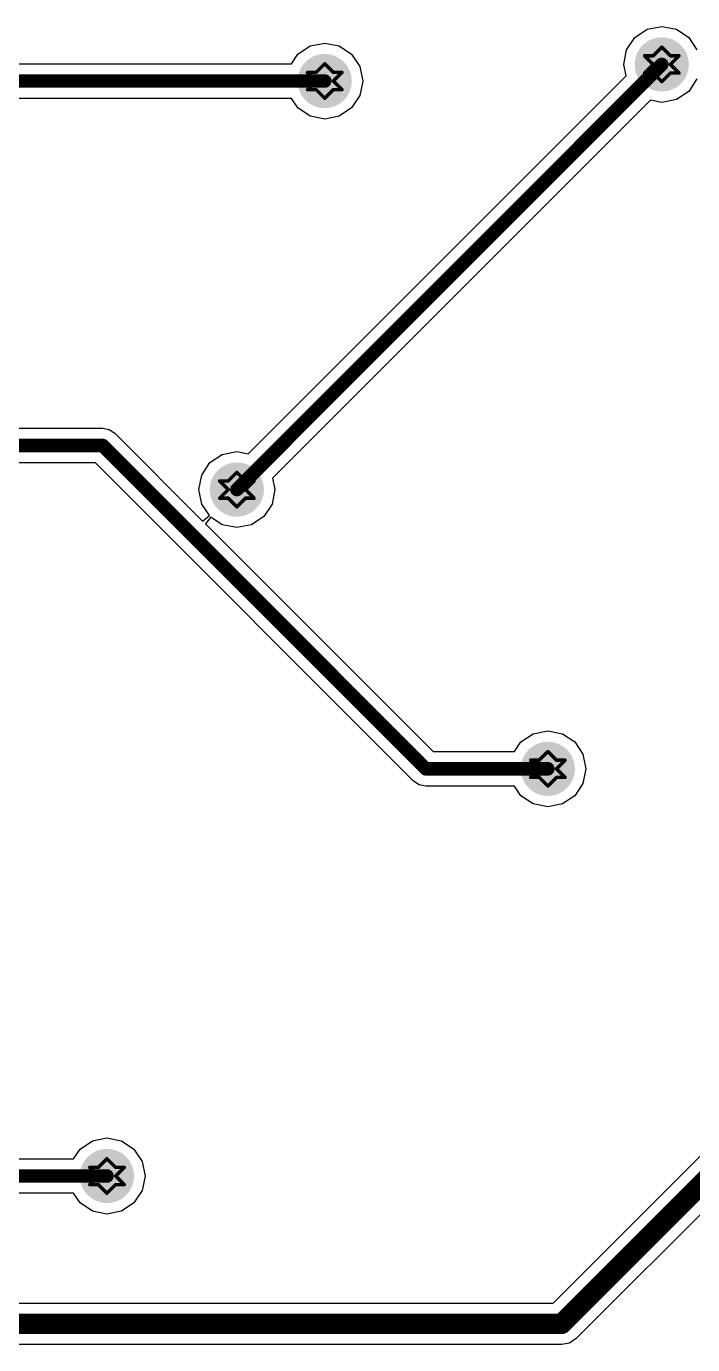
# Model space of a CAD drawing. Header units: millimetres. Extents: x -4.38 to -1.03, y 0 to 2.6.
# Drawn here: x -1.99 to -1.603, y 1.131 to 1.895 of the extents above; entities that cross this region are included whole.
import ezdxf

# ---------------------------------------------------------------- set-up
doc = ezdxf.new("R2010")
doc.units = ezdxf.units.MM
doc.header["$MEASUREMENT"] = 0
doc.layers.add('BottomLayer', color=5, linetype='Continuous')
doc.layers.add('DrillDrawing', color=1, linetype='Continuous')

msp = doc.modelspace()

# ---------------------------------------------------------------- hatches: boundary and pattern name
at = {"layer": 'BottomLayer'}
h = msp.add_hatch(color=5, dxfattribs=at)
edge = h.paths.add_edge_path()
edge.add_arc((-1.62068, 1.87321), 0.01575, 0, 360, ccw=False)
h = msp.add_hatch(color=5, dxfattribs=at)
edge = h.paths.add_edge_path()
edge.add_arc((-1.81633, 1.86357), 0.01575, 0, 360, ccw=False)
h = msp.add_hatch(color=5, dxfattribs=at)
edge = h.paths.add_edge_path()
edge.add_arc((-1.86733, 1.62657), 0.01575, 0, 360, ccw=False)
h = msp.add_hatch(color=5, dxfattribs=at)
edge = h.paths.add_edge_path()
edge.add_arc((-1.68682, 1.46457), 0.01575, 0, 360, ccw=False)
h = msp.add_hatch(color=5, dxfattribs=at)
edge = h.paths.add_edge_path()
edge.add_arc((-1.94273, 1.22835), 0.01575, 0, 360, ccw=False)

# ---------------------------------------------------------------- linework, layer by layer
for p, q in [((-1.63629, 1.88882), (-1.62913, 1.89361)), ((-1.62913, 1.89361), (-1.62068, 1.89529)), ((-1.62068, 1.89529), (-1.61223, 1.89361)), ((-1.61223, 1.89361), (-1.60507, 1.88882)), ((-1.83194, 1.87918), (-1.82478, 1.88396)), ((-1.82478, 1.88396), (-1.81633, 1.88564)), ((-1.81633, 1.88564), (-1.80788, 1.88396)), ((-1.80788, 1.88396), (-1.80071, 1.87918)), ((-1.64276, 1.87321), (-1.64108, 1.88166)), ((-1.64108, 1.88166), (-1.63629, 1.88882)), ((-1.60507, 1.88882), (-1.60028, 1.88166)), ((-1.83566, 1.8736), (-1.83194, 1.87918)), ((-1.80071, 1.87918), (-1.79593, 1.87202)), ((-2.08433, 1.8736), (-1.83566, 1.8736)), ((-1.86075, 1.64734), (-1.64145, 1.86664)), ((-1.79593, 1.87202), (-1.79425, 1.86357)), ((-1.64145, 1.86664), (-1.64276, 1.87321)), ((-1.79425, 1.86357), (-1.79593, 1.85512)), ((-1.60028, 1.86476), (-1.60507, 1.8576)), ((-1.83566, 1.85353), (-2.08017, 1.85353)), ((-1.62726, 1.85244), (-1.84656, 1.63314)), ((-1.83194, 1.84796), (-1.83566, 1.85353)), ((-1.79593, 1.85512), (-1.80071, 1.84796)), ((-1.62068, 1.85114), (-1.62726, 1.85244)), ((-1.61223, 1.85282), (-1.62068, 1.85114)), ((-1.60507, 1.8576), (-1.61223, 1.85282)), ((-1.82478, 1.84317), (-1.83194, 1.84796)), ((-1.81633, 1.84149), (-1.82478, 1.84317)), ((-1.80788, 1.84317), (-1.81633, 1.84149)), ((-1.80071, 1.84796), (-1.80788, 1.84317)), ((-3.30549, 1.66219), (-1.94523, 1.66219)), ((-1.94523, 1.66219), (-1.94139, 1.66143)), ((-1.94139, 1.66143), (-1.93813, 1.65925)), ((-1.93813, 1.65925), (-1.88718, 1.6083)), ((-1.88294, 1.64218), (-1.87578, 1.64696)), ((-1.87578, 1.64696), (-1.86733, 1.64864)), ((-1.86733, 1.64864), (-1.86075, 1.64734)), ((-1.94938, 1.64212), (-2.20438, 1.64212)), ((-1.76473, 1.45747), (-1.94938, 1.64212)), ((-1.88772, 1.63502), (-1.88294, 1.64218)), ((-1.8894, 1.62657), (-1.88772, 1.63502)), ((-1.84656, 1.63314), (-1.84525, 1.62657)), ((-1.88772, 1.61812), (-1.8894, 1.62657)), ((-1.84525, 1.62657), (-1.84693, 1.61812)), ((-1.8852, 1.61434), (-1.88772, 1.61812)), ((-1.8833, 1.61149), (-1.8852, 1.61434)), ((-1.84693, 1.61812), (-1.85171, 1.61096)), ((-1.88718, 1.6083), (-1.8833, 1.61149)), ((-1.8824, 1.6106), (-1.88559, 1.60671)), ((-1.88559, 1.60671), (-1.75348, 1.4746)), ((-1.87578, 1.60617), (-1.8824, 1.6106)), ((-1.86733, 1.60449), (-1.87578, 1.60617)), ((-1.85888, 1.60617), (-1.86733, 1.60449)), ((-1.85171, 1.61096), (-1.85888, 1.60617)), ((-1.68381, 1.15461), (-1.24217, 1.59625)), ((-1.22161, 1.58275), (-1.67031, 1.13405)), ((-1.70243, 1.48018), (-1.69527, 1.48496)), ((-1.69527, 1.48496), (-1.68682, 1.48664)), ((-1.68682, 1.48664), (-1.67837, 1.48496)), ((-1.67837, 1.48496), (-1.67121, 1.48018)), ((-1.70616, 1.4746), (-1.70243, 1.48018)), ((-1.67121, 1.48018), (-1.66643, 1.47302)), ((-1.75348, 1.4746), (-1.70616, 1.4746)), ((-1.66643, 1.47302), (-1.66474, 1.46457)), ((-1.66474, 1.46457), (-1.66643, 1.45612)), ((-1.76147, 1.4553), (-1.76473, 1.45747)), ((-1.75763, 1.45453), (-1.76147, 1.4553)), ((-1.70616, 1.45453), (-1.75763, 1.45453)), ((-1.70243, 1.44896), (-1.70616, 1.45453)), ((-1.66643, 1.45612), (-1.67121, 1.44896)), ((-1.69527, 1.44417), (-1.70243, 1.44896)), ((-1.67121, 1.44896), (-1.67837, 1.44417)), ((-1.68682, 1.44249), (-1.69527, 1.44417)), ((-1.67837, 1.44417), (-1.68682, 1.44249)), ((-1.95834, 1.24396), (-1.95118, 1.24874)), ((-1.95118, 1.24874), (-1.94273, 1.25042)), ((-1.94273, 1.25042), (-1.93428, 1.24874)), ((-1.93428, 1.24874), (-1.92712, 1.24396)), ((-1.96206, 1.23838), (-1.95834, 1.24396)), ((-1.92712, 1.24396), (-1.92233, 1.2368)), ((-2.69484, 1.23838), (-1.96206, 1.23838)), ((-1.92233, 1.2368), (-1.92065, 1.22835)), ((-1.92065, 1.22835), (-1.92233, 1.2199)), ((-1.96206, 1.21831), (-2.69514, 1.21831)), ((-1.95834, 1.21274), (-1.96206, 1.21831)), ((-1.92233, 1.2199), (-1.92712, 1.21274)), ((-1.95118, 1.20795), (-1.95834, 1.21274)), ((-1.92712, 1.21274), (-1.93428, 1.20795)), ((-1.94273, 1.20627), (-1.95118, 1.20795)), ((-1.93428, 1.20795), (-1.94273, 1.20627)), ((-2.24033, 1.15461), (-1.68381, 1.15461)), ((-1.67031, 1.13405), (-1.67422, 1.13144)), ((-1.67031, 1.13405), (-1.67031, 1.13405)), ((-1.67883, 1.13052), (-2.24033, 1.13052)), ((-1.67422, 1.13144), (-1.67883, 1.13052)), ((-1.67883, 1.13052), (-1.67883, 1.13052))]:
    msp.add_line(p, q, dxfattribs=at)
for points, const_width in [([(-1.62068, 1.87321), (-1.86733, 1.62657)], 0.00787), ([(-1.81633, 1.86357), (-2.08433, 1.86357)], 0.00787), ([(-1.94523, 1.65216), (-3.30549, 1.65216)], 0.00787), ([(-1.75763, 1.46457), (-1.94523, 1.65216)], 0.00787), ([(-1.23013, 1.59126), (-1.67883, 1.14257)], 0.01181), ([(-1.68682, 1.46457), (-1.75763, 1.46457)], 0.00787), ([(-1.94273, 1.22835), (-2.71411, 1.22835)], 0.00787), ([(-1.67883, 1.14257), (-2.25833, 1.14257)], 0.01181)]:
    msp.add_lwpolyline(points, dxfattribs=dict(at, const_width=const_width))
for points, const_width in [([(-1.61871, 1.87321, -1), (-1.62265, 1.87321, -1)], 0.00394), ([(-1.81436, 1.86357, -1), (-1.81829, 1.86357, -1)], 0.00394), ([(-1.94326, 1.65216, -1), (-1.94719, 1.65216, -1)], 0.00394), ([(-1.94326, 1.65216, -1), (-1.94719, 1.65216, -1)], 0.00394), ([(-1.86536, 1.62657, -1), (-1.86929, 1.62657, -1)], 0.00394), ([(-1.75567, 1.46457, -1), (-1.7596, 1.46457, -1)], 0.00394), ([(-1.75567, 1.46457, -1), (-1.7596, 1.46457, -1)], 0.00394), ([(-1.68485, 1.46457, -1), (-1.68879, 1.46457, -1)], 0.00394), ([(-1.94076, 1.22835, -1), (-1.9447, 1.22835, -1)], 0.00394), ([(-1.67587, 1.14257, -1), (-1.68178, 1.14257, -1)], 0.00591), ([(-1.67587, 1.14257, -1), (-1.68178, 1.14257, -1)], 0.00591)]:
    msp.add_lwpolyline(points, format="xyb", close=True, dxfattribs=dict(at, const_width=const_width))
at = {"layer": 'DrillDrawing', "const_width": 0.002}
for points in [[(-1.62068, 1.88321), (-1.62568, 1.87821)], [(-1.61568, 1.87821), (-1.62068, 1.88321)], [(-1.81633, 1.87357), (-1.82133, 1.86857)], [(-1.81133, 1.86857), (-1.81633, 1.87357)], [(-1.62568, 1.87821), (-1.63068, 1.87821)], [(-1.62568, 1.87321), (-1.63068, 1.87821)], [(-1.62568, 1.87321), (-1.63068, 1.86821)], [(-1.61068, 1.87821), (-1.61568, 1.87321)], [(-1.61068, 1.87821), (-1.61568, 1.87821)], [(-1.61068, 1.86821), (-1.61568, 1.87321)], [(-1.82133, 1.86857), (-1.82633, 1.86857)], [(-1.82133, 1.86357), (-1.82633, 1.86857)], [(-1.80633, 1.86857), (-1.81133, 1.86357)], [(-1.80633, 1.86857), (-1.81133, 1.86857)], [(-1.62568, 1.86821), (-1.63068, 1.86821)], [(-1.62068, 1.86321), (-1.62568, 1.86821)], [(-1.61568, 1.86821), (-1.62068, 1.86321)], [(-1.61068, 1.86821), (-1.61568, 1.86821)], [(-1.82133, 1.86357), (-1.82633, 1.85857)], [(-1.82133, 1.85857), (-1.82633, 1.85857)], [(-1.81633, 1.85357), (-1.82133, 1.85857)], [(-1.81133, 1.85857), (-1.81633, 1.85357)], [(-1.80633, 1.85857), (-1.81133, 1.86357)], [(-1.80633, 1.85857), (-1.81133, 1.85857)], [(-1.86733, 1.63657), (-1.87233, 1.63157)], [(-1.86233, 1.63157), (-1.86733, 1.63657)], [(-1.87233, 1.63157), (-1.87733, 1.63157)], [(-1.87233, 1.62657), (-1.87733, 1.63157)], [(-1.85733, 1.63157), (-1.86233, 1.62657)], [(-1.85733, 1.63157), (-1.86233, 1.63157)], [(-1.87233, 1.62657), (-1.87733, 1.62157)], [(-1.87233, 1.62157), (-1.87733, 1.62157)], [(-1.86733, 1.61657), (-1.87233, 1.62157)], [(-1.86233, 1.62157), (-1.86733, 1.61657)], [(-1.85733, 1.62157), (-1.86233, 1.62657)], [(-1.85733, 1.62157), (-1.86233, 1.62157)], [(-1.69182, 1.46957), (-1.69682, 1.46957)], [(-1.69182, 1.46457), (-1.69682, 1.46957)], [(-1.68682, 1.47457), (-1.69182, 1.46957)], [(-1.68182, 1.46957), (-1.68682, 1.47457)], [(-1.67682, 1.46957), (-1.68182, 1.46457)], [(-1.67682, 1.46957), (-1.68182, 1.46957)], [(-1.69182, 1.46457), (-1.69682, 1.45957)], [(-1.67682, 1.45957), (-1.68182, 1.46457)], [(-1.69182, 1.45957), (-1.69682, 1.45957)], [(-1.68682, 1.45457), (-1.69182, 1.45957)], [(-1.68182, 1.45957), (-1.68682, 1.45457)], [(-1.67682, 1.45957), (-1.68182, 1.45957)], [(-1.94273, 1.23835), (-1.94773, 1.23335)], [(-1.93773, 1.23335), (-1.94273, 1.23835)], [(-1.94773, 1.23335), (-1.95273, 1.23335)], [(-1.94773, 1.22835), (-1.95273, 1.23335)], [(-1.93273, 1.23335), (-1.93773, 1.22835)], [(-1.93273, 1.23335), (-1.93773, 1.23335)], [(-1.94773, 1.22835), (-1.95273, 1.22335)], [(-1.94773, 1.22335), (-1.95273, 1.22335)], [(-1.94273, 1.21835), (-1.94773, 1.22335)], [(-1.93773, 1.22335), (-1.94273, 1.21835)], [(-1.93273, 1.22335), (-1.93773, 1.22835)], [(-1.93273, 1.22335), (-1.93773, 1.22335)]]:
    msp.add_lwpolyline(points, dxfattribs=at)
at = {"layer": 'DrillDrawing', "const_width": 0.001}
for points in [[(-1.62018, 1.88321, -1), (-1.62118, 1.88321, -1)], [(-1.62018, 1.88321, -1), (-1.62118, 1.88321, -1)], [(-1.81583, 1.87357, -1), (-1.81683, 1.87357, -1)], [(-1.81583, 1.87357, -1), (-1.81683, 1.87357, -1)], [(-1.63018, 1.87821, -1), (-1.63118, 1.87821, -1)], [(-1.63018, 1.87821, -1), (-1.63118, 1.87821, -1)], [(-1.62518, 1.87821, -1), (-1.62618, 1.87821, -1)], [(-1.62518, 1.87821, -1), (-1.62618, 1.87821, -1)], [(-1.62518, 1.87321, -1), (-1.62618, 1.87321, -1)], [(-1.62518, 1.87321, -1), (-1.62618, 1.87321, -1)], [(-1.61518, 1.87821, -1), (-1.61618, 1.87821, -1)], [(-1.61518, 1.87821, -1), (-1.61618, 1.87821, -1)], [(-1.61518, 1.87321, -1), (-1.61618, 1.87321, -1)], [(-1.61518, 1.87321, -1), (-1.61618, 1.87321, -1)], [(-1.61018, 1.87821, -1), (-1.61118, 1.87821, -1)], [(-1.61018, 1.87821, -1), (-1.61118, 1.87821, -1)], [(-1.82583, 1.86857, -1), (-1.82683, 1.86857, -1)], [(-1.82583, 1.86857, -1), (-1.82683, 1.86857, -1)], [(-1.82083, 1.86857, -1), (-1.82183, 1.86857, -1)], [(-1.82083, 1.86857, -1), (-1.82183, 1.86857, -1)], [(-1.81083, 1.86857, -1), (-1.81183, 1.86857, -1)], [(-1.81083, 1.86857, -1), (-1.81183, 1.86857, -1)], [(-1.80583, 1.86857, -1), (-1.80683, 1.86857, -1)], [(-1.80583, 1.86857, -1), (-1.80683, 1.86857, -1)], [(-1.63018, 1.86821, -1), (-1.63118, 1.86821, -1)], [(-1.63018, 1.86821, -1), (-1.63118, 1.86821, -1)], [(-1.62518, 1.86821, -1), (-1.62618, 1.86821, -1)], [(-1.62518, 1.86821, -1), (-1.62618, 1.86821, -1)], [(-1.61518, 1.86821, -1), (-1.61618, 1.86821, -1)], [(-1.61518, 1.86821, -1), (-1.61618, 1.86821, -1)], [(-1.61018, 1.86821, -1), (-1.61118, 1.86821, -1)], [(-1.61018, 1.86821, -1), (-1.61118, 1.86821, -1)], [(-1.82583, 1.85857, -1), (-1.82683, 1.85857, -1)], [(-1.82583, 1.85857, -1), (-1.82683, 1.85857, -1)], [(-1.82083, 1.86357, -1), (-1.82183, 1.86357, -1)], [(-1.82083, 1.86357, -1), (-1.82183, 1.86357, -1)], [(-1.82083, 1.85857, -1), (-1.82183, 1.85857, -1)], [(-1.82083, 1.85857, -1), (-1.82183, 1.85857, -1)], [(-1.81083, 1.86357, -1), (-1.81183, 1.86357, -1)], [(-1.81083, 1.86357, -1), (-1.81183, 1.86357, -1)], [(-1.81083, 1.85857, -1), (-1.81183, 1.85857, -1)], [(-1.81083, 1.85857, -1), (-1.81183, 1.85857, -1)], [(-1.80583, 1.85857, -1), (-1.80683, 1.85857, -1)], [(-1.80583, 1.85857, -1), (-1.80683, 1.85857, -1)], [(-1.62018, 1.86321, -1), (-1.62118, 1.86321, -1)], [(-1.62018, 1.86321, -1), (-1.62118, 1.86321, -1)], [(-1.81583, 1.85357, -1), (-1.81683, 1.85357, -1)], [(-1.81583, 1.85357, -1), (-1.81683, 1.85357, -1)], [(-1.86683, 1.63657, -1), (-1.86783, 1.63657, -1)], [(-1.86683, 1.63657, -1), (-1.86783, 1.63657, -1)], [(-1.87683, 1.63157, -1), (-1.87783, 1.63157, -1)], [(-1.87683, 1.63157, -1), (-1.87783, 1.63157, -1)], [(-1.87183, 1.63157, -1), (-1.87283, 1.63157, -1)], [(-1.87183, 1.63157, -1), (-1.87283, 1.63157, -1)], [(-1.86183, 1.63157, -1), (-1.86283, 1.63157, -1)], [(-1.86183, 1.63157, -1), (-1.86283, 1.63157, -1)], [(-1.85683, 1.63157, -1), (-1.85783, 1.63157, -1)], [(-1.85683, 1.63157, -1), (-1.85783, 1.63157, -1)], [(-1.87683, 1.62157, -1), (-1.87783, 1.62157, -1)], [(-1.87683, 1.62157, -1), (-1.87783, 1.62157, -1)], [(-1.87183, 1.62657, -1), (-1.87283, 1.62657, -1)], [(-1.87183, 1.62657, -1), (-1.87283, 1.62657, -1)], [(-1.87183, 1.62157, -1), (-1.87283, 1.62157, -1)], [(-1.87183, 1.62157, -1), (-1.87283, 1.62157, -1)], [(-1.86183, 1.62657, -1), (-1.86283, 1.62657, -1)], [(-1.86183, 1.62657, -1), (-1.86283, 1.62657, -1)], [(-1.86183, 1.62157, -1), (-1.86283, 1.62157, -1)], [(-1.86183, 1.62157, -1), (-1.86283, 1.62157, -1)], [(-1.85683, 1.62157, -1), (-1.85783, 1.62157, -1)], [(-1.85683, 1.62157, -1), (-1.85783, 1.62157, -1)], [(-1.86683, 1.61657, -1), (-1.86783, 1.61657, -1)], [(-1.86683, 1.61657, -1), (-1.86783, 1.61657, -1)], [(-1.69632, 1.46957, -1), (-1.69732, 1.46957, -1)], [(-1.69632, 1.46957, -1), (-1.69732, 1.46957, -1)], [(-1.69132, 1.46957, -1), (-1.69232, 1.46957, -1)], [(-1.69132, 1.46957, -1), (-1.69232, 1.46957, -1)], [(-1.68632, 1.47457, -1), (-1.68732, 1.47457, -1)], [(-1.68632, 1.47457, -1), (-1.68732, 1.47457, -1)], [(-1.68132, 1.46957, -1), (-1.68232, 1.46957, -1)], [(-1.68132, 1.46957, -1), (-1.68232, 1.46957, -1)], [(-1.67632, 1.46957, -1), (-1.67732, 1.46957, -1)], [(-1.67632, 1.46957, -1), (-1.67732, 1.46957, -1)], [(-1.69132, 1.46457, -1), (-1.69232, 1.46457, -1)], [(-1.69132, 1.46457, -1), (-1.69232, 1.46457, -1)], [(-1.68132, 1.46457, -1), (-1.68232, 1.46457, -1)], [(-1.68132, 1.46457, -1), (-1.68232, 1.46457, -1)], [(-1.69632, 1.45957, -1), (-1.69732, 1.45957, -1)], [(-1.69632, 1.45957, -1), (-1.69732, 1.45957, -1)], [(-1.69132, 1.45957, -1), (-1.69232, 1.45957, -1)], [(-1.69132, 1.45957, -1), (-1.69232, 1.45957, -1)], [(-1.68632, 1.45457, -1), (-1.68732, 1.45457, -1)], [(-1.68632, 1.45457, -1), (-1.68732, 1.45457, -1)], [(-1.68132, 1.45957, -1), (-1.68232, 1.45957, -1)], [(-1.68132, 1.45957, -1), (-1.68232, 1.45957, -1)], [(-1.67632, 1.45957, -1), (-1.67732, 1.45957, -1)], [(-1.67632, 1.45957, -1), (-1.67732, 1.45957, -1)], [(-1.94223, 1.23835, -1), (-1.94323, 1.23835, -1)], [(-1.94223, 1.23835, -1), (-1.94323, 1.23835, -1)], [(-1.95223, 1.23335, -1), (-1.95323, 1.23335, -1)], [(-1.95223, 1.23335, -1), (-1.95323, 1.23335, -1)], [(-1.94723, 1.23335, -1), (-1.94823, 1.23335, -1)], [(-1.94723, 1.23335, -1), (-1.94823, 1.23335, -1)], [(-1.93723, 1.23335, -1), (-1.93823, 1.23335, -1)], [(-1.93723, 1.23335, -1), (-1.93823, 1.23335, -1)], [(-1.93223, 1.23335, -1), (-1.93323, 1.23335, -1)], [(-1.93223, 1.23335, -1), (-1.93323, 1.23335, -1)], [(-1.95223, 1.22335, -1), (-1.95323, 1.22335, -1)], [(-1.95223, 1.22335, -1), (-1.95323, 1.22335, -1)], [(-1.94723, 1.22835, -1), (-1.94823, 1.22835, -1)], [(-1.94723, 1.22835, -1), (-1.94823, 1.22835, -1)], [(-1.94723, 1.22335, -1), (-1.94823, 1.22335, -1)], [(-1.94723, 1.22335, -1), (-1.94823, 1.22335, -1)], [(-1.93723, 1.22835, -1), (-1.93823, 1.22835, -1)], [(-1.93723, 1.22835, -1), (-1.93823, 1.22835, -1)], [(-1.93723, 1.22335, -1), (-1.93823, 1.22335, -1)], [(-1.93723, 1.22335, -1), (-1.93823, 1.22335, -1)], [(-1.93223, 1.22335, -1), (-1.93323, 1.22335, -1)], [(-1.93223, 1.22335, -1), (-1.93323, 1.22335, -1)], [(-1.94223, 1.21835, -1), (-1.94323, 1.21835, -1)], [(-1.94223, 1.21835, -1), (-1.94323, 1.21835, -1)]]:
    msp.add_lwpolyline(points, format="xyb", close=True, dxfattribs=at)

doc.saveas('drawing.dxf')
